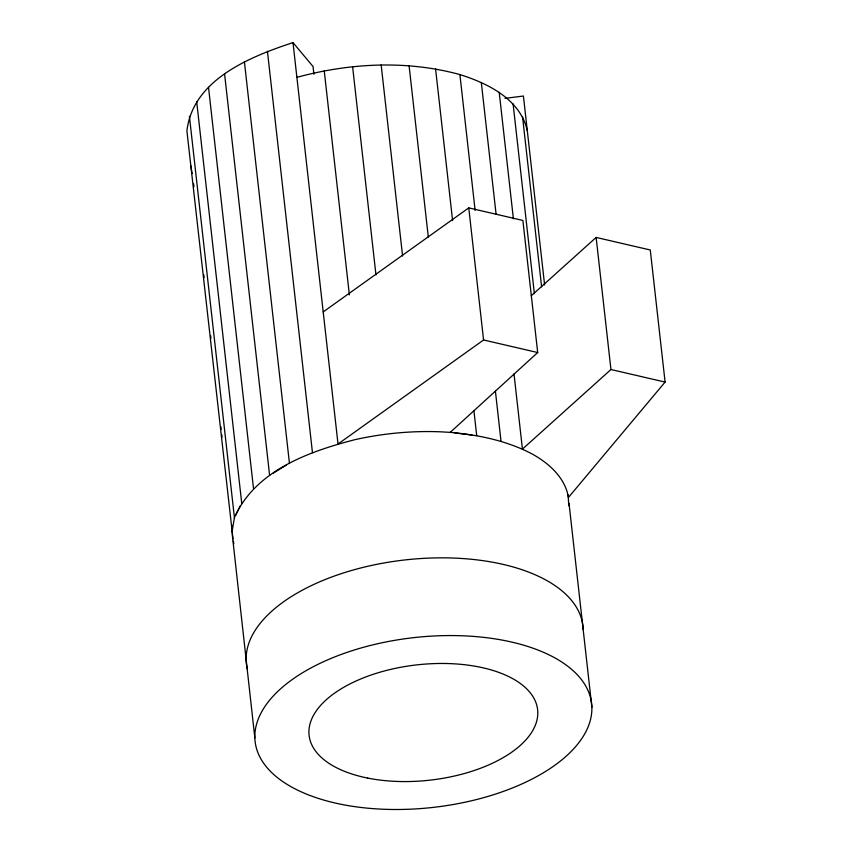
<?xml version="1.0" encoding="UTF-8"?>
<svg xmlns="http://www.w3.org/2000/svg" width="852" height="852" viewBox="0 0 852 852"><rect width="100%" height="100%" fill="white"/><g stroke="black" fill="none" stroke-linecap="round" stroke-linejoin="round"><path stroke-width="1.28" d="M568.753 505.662L568.146 494.82M313.898 74.231L313.035 66.52L292.992 42.6C250.232 56.679 192.786 79.566 186.907 130.952L232.99 538.762M231.936 532.372L234.428 517.654L189.4 116.245M235.621 515.258L240.37 505.651M234.428 517.654C255.11 470.89 308.158 451.741 354.379 439.813A169.324 85.434 -6.4 0 1 441.613 431.868L450.218 432.379C478.632 434.882 507.249 440.75 532.606 454.233A169.324 85.434 -6.4 0 1 567.219 492.137L568.444 497.462L665.092 382.079L650.278 249.987L596.134 237.431L531.222 295.814M450.218 432.379L537.697 352.536L522.883 220.444L468.76 207.888L323.196 311.928M596.134 237.431L610.948 369.523L522.436 449.121L513.99 373.836M537.697 352.536L483.574 339.98L338.02 444.02L292.992 42.6M273.151 473.179L286.016 465.309M296.89 77.34C349.81 62.973 406.681 60.013 459.899 74.582C488.036 83.421 520.306 99.29 527.313 130.771M505.012 98.353L523.416 96.042L544.609 284.973M454.67 432.922L471.923 435.042M610.948 369.523L665.092 382.079M190.805 165.682L192.094 173.488M233.395 541.212L233.799 543.661M568.998 503.17L591.874 707.171A169.324 85.434 -6.4 0 1 341.322 804.341A169.324 85.434 -6.4 0 1 336.87 656.072A169.324 85.434 -6.4 0 1 591.874 707.171M522.553 116.82L541.616 286.836M513.096 103.869L534.385 293.652M499.208 92.304L513.405 218.826M481.305 82.442L496.088 214.235M459.899 74.582L475.128 210.444M495.406 391.143L501.029 441.272M468.76 207.888L483.574 339.98M435.585 68.948L452.604 220.636M473.904 410.568L476.715 435.628M409.088 65.7L428.311 237.026M381.163 64.922L402.591 256.026M352.6 66.648L375.956 274.887M324.239 70.822L349.373 294.877M267.432 51.248L312.46 452.668M244.407 61.802L289.435 463.222M224.577 73.932L269.605 475.352M208.516 87.319L253.534 488.739M196.674 101.558L241.702 502.978M193.606 183.957L193.905 186.588M203.809 274.962L204.107 277.603M210.614 335.635L210.913 338.276M220.828 426.65L221.126 429.291M221.712 434.563L222.01 437.204M231.925 525.577L232.223 528.208M254.833 737.885L232.181 533.853M247.261 668.788A169.324 85.434 -6.4 0 1 403.497 560.105A169.324 85.434 -6.4 0 1 583.162 629.458M367.659 778.078A114.977 58.011 -6.4 0 0 537.793 712.102A114.977 58.011 -6.4 0 0 364.635 677.393A114.977 58.011 -6.4 0 0 367.659 778.078"/></g></svg>
